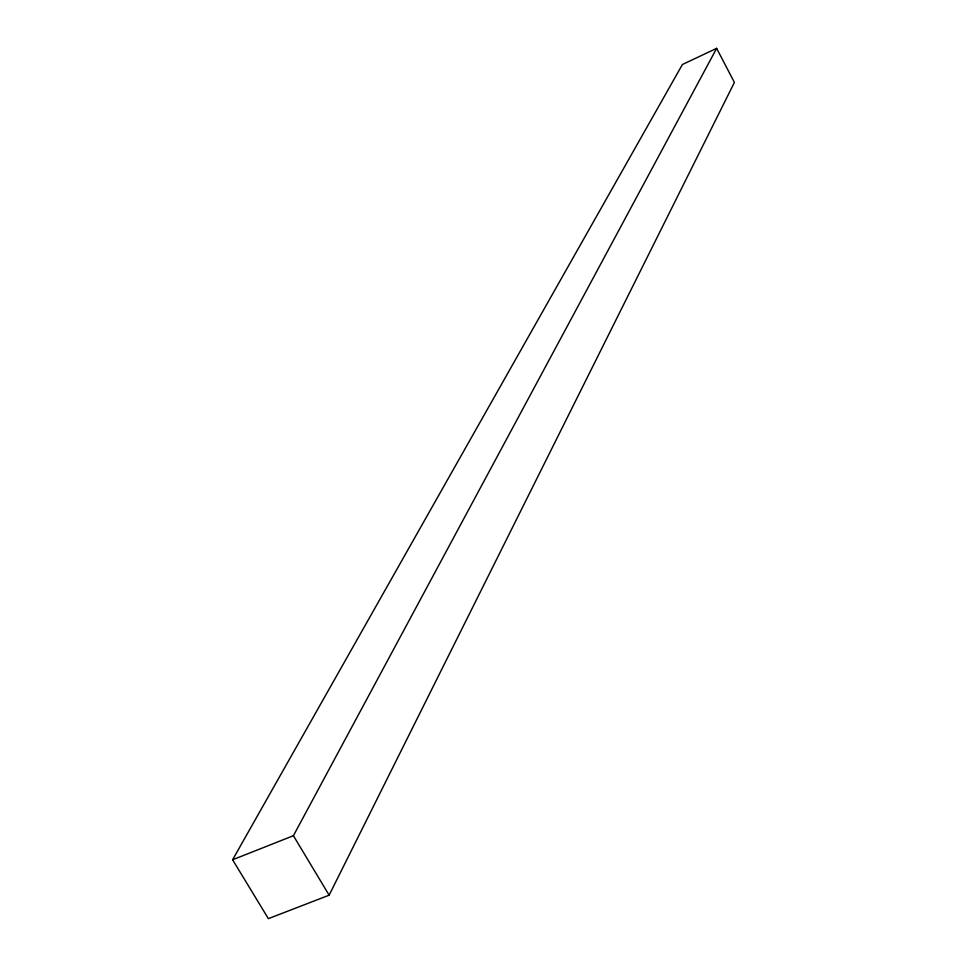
<?xml version="1.0" encoding="UTF-8"?>
<svg xmlns="http://www.w3.org/2000/svg" width="967" height="967" viewBox="0 0 967 967"><rect width="100%" height="100%" fill="white"/><g stroke="black" fill="none" stroke-linecap="round" stroke-linejoin="round"><path stroke-width="1.45" d="M329.131 895.188L734.4 82.437L716.644 48.35L682.4 64.511L232.6 859.772L268.379 918.65L329.131 895.188L293.412 835.706L716.644 48.35M232.6 859.772L293.412 835.706"/></g></svg>
